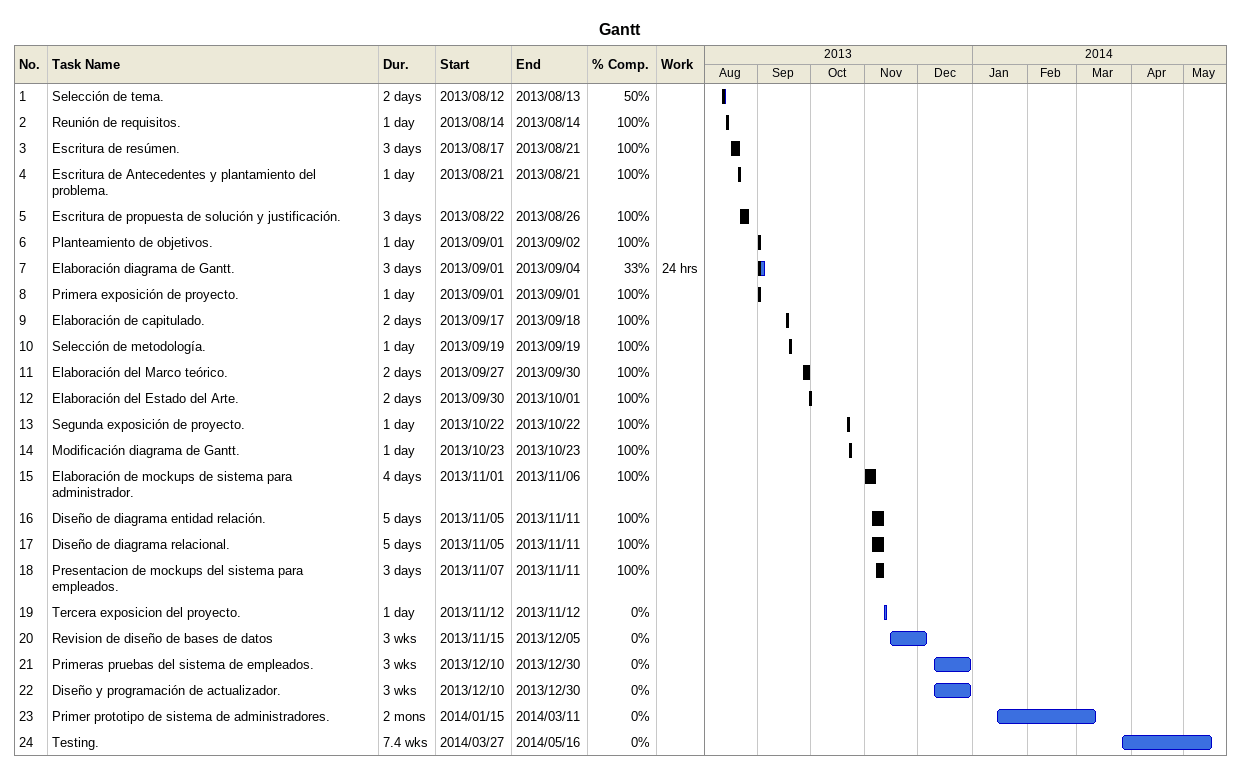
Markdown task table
Gantt

| ID | Task | Duration | Start | Finish | % complete | Work (h) |
|---|---|---|---|---|---|---|
| 1 | Selección de tema. | 2d | 2013-08-12 | 2013-08-13 | 50 |  |
| 2 | Reunión de requisitos. | 1d | 2013-08-14 | 2013-08-14 | 100 |  |
| 3 | Escritura de resúmen. | 3d | 2013-08-17 | 2013-08-21 | 100 |  |
| 4 | Escritura de Antecedentes y plantamiento del problema. | 1d | 2013-08-21 | 2013-08-21 | 100 |  |
| 5 | Escritura de propuesta de solución y justificación. | 3d | 2013-08-22 | 2013-08-26 | 100 |  |
| 6 | Planteamiento de objetivos. | 1d | 2013-09-01 | 2013-09-02 | 100 |  |
| 7 | Elaboración diagrama de Gantt. | 3d | 2013-09-01 | 2013-09-04 | 33 | 24 |
| 8 | Primera exposición de proyecto. | 1d | 2013-09-01 | 2013-09-01 | 100 |  |
| 9 | Elaboración de capitulado. | 2d | 2013-09-17 | 2013-09-18 | 100 |  |
| 10 | Selección de metodología. | 1d | 2013-09-19 | 2013-09-19 | 100 |  |
| 11 | Elaboración del Marco teórico. | 2d | 2013-09-27 | 2013-09-30 | 100 |  |
| 12 | Elaboración del Estado del Arte. | 2d | 2013-09-30 | 2013-10-01 | 100 |  |
| 13 | Segunda exposición de proyecto. | 1d | 2013-10-22 | 2013-10-22 | 100 |  |
| 14 | Modificación diagrama de Gantt. | 1d | 2013-10-23 | 2013-10-23 | 100 |  |
| 15 | Elaboración de mockups de sistema para administrador. | 4d | 2013-11-01 | 2013-11-06 | 100 |  |
| 16 | Diseño de diagrama entidad relación. | 5d | 2013-11-05 | 2013-11-11 | 100 |  |
| 17 | Diseño de diagrama relacional. | 5d | 2013-11-05 | 2013-11-11 | 100 |  |
| 18 | Presentacion de mockups del sistema para empleados. | 3d | 2013-11-07 | 2013-11-11 | 100 |  |
| 19 | Tercera exposicion del proyecto. | 1d | 2013-11-12 | 2013-11-12 | 0 |  |
| 20 | Revision de diseño de bases de datos | 3w | 2013-11-15 | 2013-12-05 | 0 |  |
| 21 | Primeras pruebas del sistema de empleados. | 3w | 2013-12-10 | 2013-12-30 | 0 |  |
| 22 | Diseño y programación de actualizador. | 3w | 2013-12-10 | 2013-12-30 | 0 |  |
| 23 | Primer prototipo de sistema de administradores. | 2mo | 2014-01-15 | 2014-03-11 | 0 |  |
| 24 | Testing. | 7.4w | 2014-03-27 | 2014-05-16 | 0 |  |
